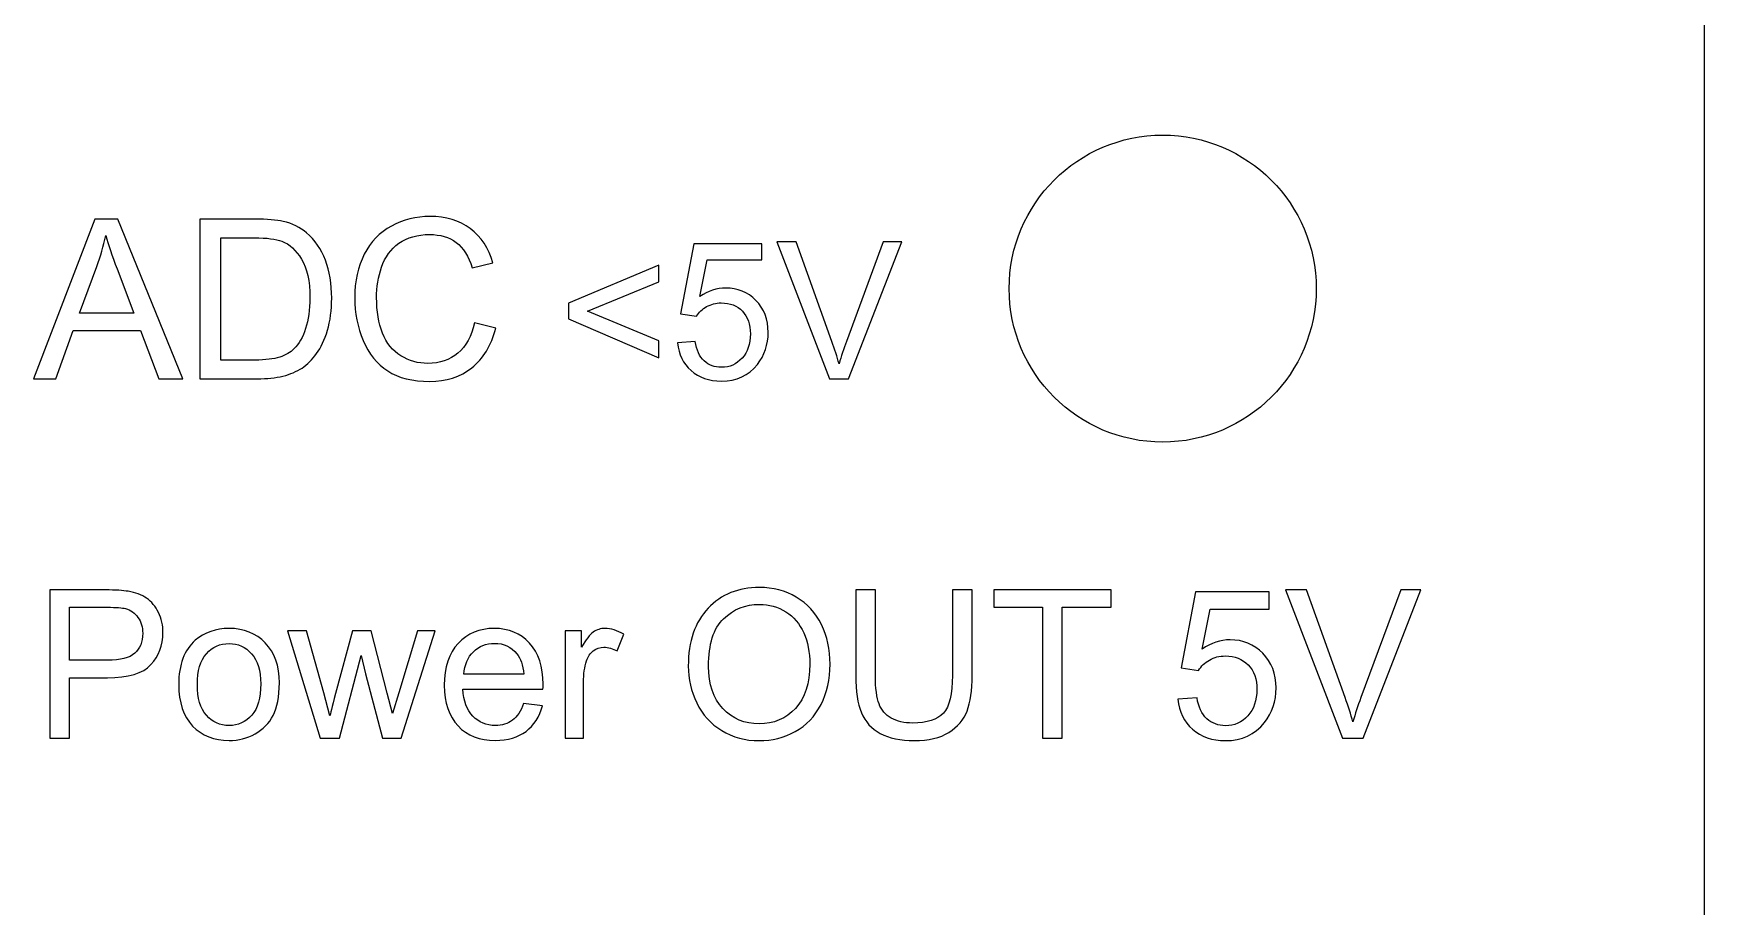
# Model space of a CAD drawing. Header units: millimetres. Extents: x -18 to 18, y -61 to 61.
# Drawn here: x 0 to 18.5, y -29.34 to -19.67 of the extents above; entities that cross this region are included whole.
import ezdxf

# ---------------------------------------------------------------- set-up
doc = ezdxf.new("R2010")
doc.units = ezdxf.units.MM
doc.header["$MEASUREMENT"] = 0
doc.layers.add('Layer 1', color=7, linetype='Continuous')

msp = doc.modelspace()

# ---------------------------------------------------------------- linework, layer by layer
at = {"layer": 'Layer 1', "lineweight": 25}
msp.add_open_spline([(18.5, -50.1716), (18.5, -50.1716), (18.5, 50.1716), (18.5, 50.1716)], degree=3, dxfattribs=at)
msp.add_open_spline([(14.2, -22.5), (14.2, -21.5611), (13.4389, -20.8), (12.5, -20.8), (12.5, -20.8), (11.5611, -20.8), (10.8, -21.5611), (10.8, -22.5), (10.8, -22.5), (10.8, -23.4389), (11.5611, -24.2), (12.5, -24.2), (12.5, -24.2), (13.4389, -24.2), (14.2, -23.4389), (14.2, -22.5)], degree=3, knots=[0, 0, 0, 0, 0.2, 0.2, 0.2, 0.2, 0.4, 0.4, 0.4, 0.4, 0.6, 0.6, 0.6, 0.6, 1, 1, 1, 1], dxfattribs=at)
at = {"layer": 'Layer 1', "color": 250}
for points, knots in [([(-0.0037, -23.4986), (-0.0037, -23.4986), (0.6746, -21.7305), (0.6746, -21.7305), (0.6746, -21.7305), (0.6746, -21.7305), (0.9318, -21.7305), (0.9318, -21.7305), (0.9318, -21.7305), (0.9318, -21.7305), (1.6516, -23.4986), (1.6516, -23.4986), (1.6516, -23.4986), (1.6516, -23.4986), (1.3853, -23.4986), (1.3853, -23.4986), (1.3853, -23.4986), (1.3853, -23.4986), (1.1808, -22.9627), (1.1808, -22.9627), (1.1808, -22.9627), (1.1808, -22.9627), (0.4363, -22.9627), (0.4363, -22.9627), (0.4363, -22.9627), (0.4363, -22.9627), (0.2445, -23.4986), (0.2445, -23.4986), (0.2445, -23.4986), (0.2445, -23.4986), (-0.0037, -23.4986), (-0.0037, -23.4986)], [0, 0, 0, 0, 0.1111111, 0.1111111, 0.1111111, 0.1111111, 0.2222222, 0.2222222, 0.2222222, 0.2222222, 0.3333333, 0.3333333, 0.3333333, 0.3333333, 0.4444444, 0.4444444, 0.4444444, 0.4444444, 0.5555556, 0.5555556, 0.5555556, 0.5555556, 0.6666667, 0.6666667, 0.6666667, 0.6666667, 0.7777778, 0.7777778, 0.7777778, 0.7777778, 1, 1, 1, 1]), ([(1.8372, -23.4986), (1.8372, -23.4986), (1.8372, -21.7305), (1.8372, -21.7305), (1.8372, -21.7305), (1.8372, -21.7305), (2.4464, -21.7305), (2.4464, -21.7305), (2.4464, -21.7305), (2.5838, -21.7305), (2.6888, -21.7387), (2.7612, -21.7556), (2.7612, -21.7556), (2.8625, -21.7791), (2.9489, -21.8215), (3.0205, -21.8824), (3.0205, -21.8824), (3.1139, -21.9614), (3.1835, -22.0618), (3.2296, -22.1845), (3.2296, -22.1845), (3.2761, -22.3071), (3.2991, -22.4475), (3.2991, -22.6051), (3.2991, -22.6051), (3.2991, -22.7393), (3.2835, -22.8582), (3.2522, -22.9619), (3.2522, -22.9619), (3.2209, -23.0656), (3.1806, -23.1516), (3.1316, -23.2196), (3.1316, -23.2196), (3.0822, -23.2875), (3.0287, -23.341), (2.9703, -23.3797), (2.9703, -23.3797), (2.9123, -23.4188), (2.8419, -23.4484), (2.7596, -23.4686), (2.7596, -23.4686), (2.6768, -23.4887), (2.5822, -23.4986), (2.4752, -23.4986), (2.4752, -23.4986), (2.4752, -23.4986), (1.8372, -23.4986), (1.8372, -23.4986)], [0, 0, 0, 0, 0.0769231, 0.0769231, 0.0769231, 0.0769231, 0.1538462, 0.1538462, 0.1538462, 0.1538462, 0.2307692, 0.2307692, 0.2307692, 0.2307692, 0.3076923, 0.3076923, 0.3076923, 0.3076923, 0.3846154, 0.3846154, 0.3846154, 0.3846154, 0.4615385, 0.4615385, 0.4615385, 0.4615385, 0.5384615, 0.5384615, 0.5384615, 0.5384615, 0.6153846, 0.6153846, 0.6153846, 0.6153846, 0.6923077, 0.6923077, 0.6923077, 0.6923077, 0.7692308, 0.7692308, 0.7692308, 0.7692308, 0.8461538, 0.8461538, 0.8461538, 0.8461538, 1, 1, 1, 1]), ([(4.8799, -22.8784), (4.8799, -22.8784), (5.1145, -22.9376), (5.1145, -22.9376), (5.1145, -22.9376), (5.0656, -23.1298), (4.9775, -23.2759), (4.8503, -23.3768), (4.8503, -23.3768), (4.7231, -23.4776), (4.5676, -23.5282), (4.3836, -23.5282), (4.3836, -23.5282), (4.1934, -23.5282), (4.0387, -23.4895), (3.9193, -23.4118), (3.9193, -23.4118), (3.8, -23.3344), (3.7094, -23.222), (3.6473, -23.0751), (3.6473, -23.0751), (3.5851, -22.9278), (3.5539, -22.7701), (3.5539, -22.6014), (3.5539, -22.6014), (3.5539, -22.4174), (3.5889, -22.2569), (3.6592, -22.1199), (3.6592, -22.1199), (3.7296, -21.9828), (3.8296, -21.8787), (3.9593, -21.8075), (3.9593, -21.8075), (4.0889, -21.7363), (4.2317, -21.7009), (4.3873, -21.7009), (4.3873, -21.7009), (4.5643, -21.7009), (4.7128, -21.7457), (4.833, -21.8359), (4.833, -21.8359), (4.9536, -21.926), (5.0376, -22.0524), (5.0849, -22.2153), (5.0849, -22.2153), (5.0849, -22.2153), (4.8552, -22.2697), (4.8552, -22.2697), (4.8552, -22.2697), (4.8145, -22.1413), (4.7548, -22.0474), (4.677, -21.989), (4.677, -21.989), (4.5992, -21.9301), (4.5013, -21.9009), (4.3832, -21.9009), (4.3832, -21.9009), (4.2478, -21.9009), (4.1342, -21.9334), (4.0432, -21.9984), (4.0432, -21.9984), (3.9523, -22.0635), (3.8881, -22.1511), (3.8514, -22.2606), (3.8514, -22.2606), (3.8144, -22.3705), (3.7959, -22.4837), (3.7959, -22.6001), (3.7959, -22.6001), (3.7959, -22.7504), (3.8177, -22.8817), (3.8613, -22.9936), (3.8613, -22.9936), (3.9049, -23.106), (3.9728, -23.1895), (4.065, -23.2451), (4.065, -23.2451), (4.1572, -23.3006), (4.2568, -23.3282), (4.3642, -23.3282), (4.3642, -23.3282), (4.4951, -23.3282), (4.6054, -23.2903), (4.696, -23.215), (4.696, -23.215), (4.7865, -23.1393), (4.8478, -23.0274), (4.8799, -22.8784)], [0, 0, 0, 0, 0.0434783, 0.0434783, 0.0434783, 0.0434783, 0.0869565, 0.0869565, 0.0869565, 0.0869565, 0.1304348, 0.1304348, 0.1304348, 0.1304348, 0.173913, 0.173913, 0.173913, 0.173913, 0.2173913, 0.2173913, 0.2173913, 0.2173913, 0.2608696, 0.2608696, 0.2608696, 0.2608696, 0.3043478, 0.3043478, 0.3043478, 0.3043478, 0.3478261, 0.3478261, 0.3478261, 0.3478261, 0.3913043, 0.3913043, 0.3913043, 0.3913043, 0.4347826, 0.4347826, 0.4347826, 0.4347826, 0.4782609, 0.4782609, 0.4782609, 0.4782609, 0.5217391, 0.5217391, 0.5217391, 0.5217391, 0.5652174, 0.5652174, 0.5652174, 0.5652174, 0.6086957, 0.6086957, 0.6086957, 0.6086957, 0.6521739, 0.6521739, 0.6521739, 0.6521739, 0.6956522, 0.6956522, 0.6956522, 0.6956522, 0.7391304, 0.7391304, 0.7391304, 0.7391304, 0.7826087, 0.7826087, 0.7826087, 0.7826087, 0.826087, 0.826087, 0.826087, 0.826087, 0.8695652, 0.8695652, 0.8695652, 0.8695652, 0.9130435, 0.9130435, 0.9130435, 0.9130435, 1, 1, 1, 1]), ([(0.505, -22.7726), (0.505, -22.7726), (1.1075, -22.7726), (1.1075, -22.7726), (1.1075, -22.7726), (1.1075, -22.7726), (0.9231, -22.2824), (0.9231, -22.2824), (0.9231, -22.2824), (0.8676, -22.1334), (0.8256, -22.0104), (0.7964, -21.9132), (0.7964, -21.9132), (0.7721, -22.0285), (0.7396, -22.1417), (0.6988, -22.2536), (0.6988, -22.2536), (0.6988, -22.2536), (0.505, -22.7726), (0.505, -22.7726)], [0, 0, 0, 0, 0.1666667, 0.1666667, 0.1666667, 0.1666667, 0.3333333, 0.3333333, 0.3333333, 0.3333333, 0.5, 0.5, 0.5, 0.5, 0.6666667, 0.6666667, 0.6666667, 0.6666667, 1, 1, 1, 1]), ([(2.0718, -23.2912), (2.0718, -23.2912), (2.4488, -23.2912), (2.4488, -23.2912), (2.4488, -23.2912), (2.5653, -23.2912), (2.6567, -23.2805), (2.7229, -23.2587), (2.7229, -23.2587), (2.7892, -23.2368), (2.8419, -23.2064), (2.8814, -23.1669), (2.8814, -23.1669), (2.9365, -23.1113), (2.9798, -23.0364), (3.0106, -22.9426), (3.0106, -22.9426), (3.0415, -22.8487), (3.0571, -22.7351), (3.0571, -22.6014), (3.0571, -22.6014), (3.0571, -22.4162), (3.0267, -22.2738), (2.9662, -22.1742), (2.9662, -22.1742), (2.9057, -22.0746), (2.832, -22.0079), (2.7452, -21.9742), (2.7452, -21.9742), (2.6826, -21.9499), (2.5818, -21.9379), (2.4427, -21.9379), (2.4427, -21.9379), (2.4427, -21.9379), (2.0718, -21.9379), (2.0718, -21.9379), (2.0718, -21.9379), (2.0718, -21.9379), (2.0718, -23.2912), (2.0718, -23.2912)], [0, 0, 0, 0, 0.0909091, 0.0909091, 0.0909091, 0.0909091, 0.1818182, 0.1818182, 0.1818182, 0.1818182, 0.2727273, 0.2727273, 0.2727273, 0.2727273, 0.3636364, 0.3636364, 0.3636364, 0.3636364, 0.4545455, 0.4545455, 0.4545455, 0.4545455, 0.5454545, 0.5454545, 0.5454545, 0.5454545, 0.6363636, 0.6363636, 0.6363636, 0.6363636, 0.7272727, 0.7272727, 0.7272727, 0.7272727, 0.8181818, 0.8181818, 0.8181818, 0.8181818, 1, 1, 1, 1]), ([(7.1285, -23.1007), (7.1285, -23.1007), (7.3232, -23.0859), (7.3232, -23.0859), (7.3232, -23.0859), (7.3377, -23.1808), (7.3712, -23.252), (7.4234, -23.3), (7.4234, -23.3), (7.4756, -23.3476), (7.5395, -23.3716), (7.6146, -23.3716), (7.6146, -23.3716), (7.7053, -23.3716), (7.7811, -23.3377), (7.8428, -23.2704), (7.8428, -23.2704), (7.9042, -23.2026), (7.9349, -23.113), (7.9349, -23.0016), (7.9349, -23.0016), (7.9349, -22.8954), (7.9056, -22.8118), (7.8467, -22.7504), (7.8467, -22.7504), (7.7878, -22.689), (7.7099, -22.6583), (7.6128, -22.6583), (7.6128, -22.6583), (7.5525, -22.6583), (7.4985, -22.6721), (7.4506, -22.6996), (7.4506, -22.6996), (7.4029, -22.7271), (7.3656, -22.7627), (7.338, -22.8065), (7.338, -22.8065), (7.338, -22.8065), (7.1624, -22.7811), (7.1624, -22.7811), (7.1624, -22.7811), (7.1624, -22.7811), (7.3084, -22.0022), (7.3084, -22.0022), (7.3084, -22.0022), (7.3084, -22.0022), (8.0598, -22.0022), (8.0598, -22.0022), (8.0598, -22.0022), (8.0598, -22.0022), (8.0598, -22.18), (8.0598, -22.18), (8.0598, -22.18), (8.0598, -22.18), (7.4569, -22.18), (7.4569, -22.18), (7.4569, -22.18), (7.4569, -22.18), (7.3761, -22.5888), (7.3761, -22.5888), (7.3761, -22.5888), (7.4668, -22.525), (7.562, -22.4932), (7.6615, -22.4932), (7.6615, -22.4932), (7.7935, -22.4932), (7.9049, -22.5391), (7.9956, -22.6308), (7.9956, -22.6308), (8.0863, -22.7225), (8.1318, -22.8403), (8.1318, -22.9843), (8.1318, -22.9843), (8.1318, -23.1215), (8.0919, -23.24), (8.0122, -23.3399), (8.0122, -23.3399), (7.9152, -23.4626), (7.7825, -23.524), (7.6146, -23.524), (7.6146, -23.524), (7.477, -23.524), (7.3649, -23.4852), (7.2777, -23.4079), (7.2777, -23.4079), (7.1906, -23.3307), (7.1408, -23.2284), (7.1285, -23.1007)], [0, 0, 0, 0, 0.0434783, 0.0434783, 0.0434783, 0.0434783, 0.0869565, 0.0869565, 0.0869565, 0.0869565, 0.1304348, 0.1304348, 0.1304348, 0.1304348, 0.173913, 0.173913, 0.173913, 0.173913, 0.2173913, 0.2173913, 0.2173913, 0.2173913, 0.2608696, 0.2608696, 0.2608696, 0.2608696, 0.3043478, 0.3043478, 0.3043478, 0.3043478, 0.3478261, 0.3478261, 0.3478261, 0.3478261, 0.3913043, 0.3913043, 0.3913043, 0.3913043, 0.4347826, 0.4347826, 0.4347826, 0.4347826, 0.4782609, 0.4782609, 0.4782609, 0.4782609, 0.5217391, 0.5217391, 0.5217391, 0.5217391, 0.5652174, 0.5652174, 0.5652174, 0.5652174, 0.6086957, 0.6086957, 0.6086957, 0.6086957, 0.6521739, 0.6521739, 0.6521739, 0.6521739, 0.6956522, 0.6956522, 0.6956522, 0.6956522, 0.7391304, 0.7391304, 0.7391304, 0.7391304, 0.7826087, 0.7826087, 0.7826087, 0.7826087, 0.826087, 0.826087, 0.826087, 0.826087, 0.8695652, 0.8695652, 0.8695652, 0.8695652, 0.9130435, 0.9130435, 0.9130435, 0.9130435, 1, 1, 1, 1]), ([(8.8116, -23.4986), (8.8116, -23.4986), (8.226, -21.9831), (8.226, -21.9831), (8.226, -21.9831), (8.226, -21.9831), (8.4433, -21.9831), (8.4433, -21.9831), (8.4433, -21.9831), (8.4433, -21.9831), (8.837, -23.0845), (8.837, -23.0845), (8.837, -23.0845), (8.8684, -23.1726), (8.8952, -23.2552), (8.9163, -23.3324), (8.9163, -23.3324), (8.9396, -23.2495), (8.9668, -23.167), (8.9978, -23.0845), (8.9978, -23.0845), (8.9978, -23.0845), (9.4063, -21.9831), (9.4063, -21.9831), (9.4063, -21.9831), (9.4063, -21.9831), (9.6109, -21.9831), (9.6109, -21.9831), (9.6109, -21.9831), (9.6109, -21.9831), (9.02, -23.4986), (9.02, -23.4986), (9.02, -23.4986), (9.02, -23.4986), (8.8116, -23.4986), (8.8116, -23.4986)], [0, 0, 0, 0, 0.1, 0.1, 0.1, 0.1, 0.2, 0.2, 0.2, 0.2, 0.3, 0.3, 0.3, 0.3, 0.4, 0.4, 0.4, 0.4, 0.5, 0.5, 0.5, 0.5, 0.6, 0.6, 0.6, 0.6, 0.7, 0.7, 0.7, 0.7, 0.8, 0.8, 0.8, 0.8, 1, 1, 1, 1]), ([(5.922, -22.8361), (5.922, -22.8361), (5.922, -22.6625), (5.922, -22.6625), (5.922, -22.6625), (5.922, -22.6625), (6.9211, -22.2392), (6.9211, -22.2392), (6.9211, -22.2392), (6.9211, -22.2392), (6.9211, -22.4255), (6.9211, -22.4255), (6.9211, -22.4255), (6.9211, -22.4255), (6.1295, -22.7504), (6.1295, -22.7504), (6.1295, -22.7504), (6.1295, -22.7504), (6.9211, -23.0795), (6.9211, -23.0795), (6.9211, -23.0795), (6.9211, -23.0795), (6.9211, -23.2658), (6.9211, -23.2658), (6.9211, -23.2658), (6.9211, -23.2658), (5.922, -22.8361), (5.922, -22.8361)], [0, 0, 0, 0, 0.125, 0.125, 0.125, 0.125, 0.25, 0.25, 0.25, 0.25, 0.375, 0.375, 0.375, 0.375, 0.5, 0.5, 0.5, 0.5, 0.625, 0.625, 0.625, 0.625, 0.75, 0.75, 0.75, 0.75, 1, 1, 1, 1]), ([(0.1766, -27.4788), (0.1766, -27.4788), (0.1766, -25.8369), (0.1766, -25.8369), (0.1766, -25.8369), (0.1766, -25.8369), (0.7965, -25.8369), (0.7965, -25.8369), (0.7965, -25.8369), (0.9054, -25.8369), (0.9887, -25.8423), (1.0464, -25.8526), (1.0464, -25.8526), (1.1271, -25.866), (1.1947, -25.8916), (1.2494, -25.929), (1.2494, -25.929), (1.304, -25.9669), (1.348, -26.0196), (1.3812, -26.0873), (1.3812, -26.0873), (1.4145, -26.1549), (1.4309, -26.2294), (1.4309, -26.3108), (1.4309, -26.3108), (1.4309, -26.45), (1.3866, -26.5681), (1.2975, -26.6644), (1.2975, -26.6644), (1.2088, -26.7611), (1.0479, -26.8092), (0.8156, -26.8092), (0.8156, -26.8092), (0.8156, -26.8092), (0.3944, -26.8092), (0.3944, -26.8092), (0.3944, -26.8092), (0.3944, -26.8092), (0.3944, -27.4788), (0.3944, -27.4788), (0.3944, -27.4788), (0.3944, -27.4788), (0.1766, -27.4788), (0.1766, -27.4788)], [0, 0, 0, 0, 0.0833333, 0.0833333, 0.0833333, 0.0833333, 0.1666667, 0.1666667, 0.1666667, 0.1666667, 0.25, 0.25, 0.25, 0.25, 0.3333333, 0.3333333, 0.3333333, 0.3333333, 0.4166667, 0.4166667, 0.4166667, 0.4166667, 0.5, 0.5, 0.5, 0.5, 0.5833333, 0.5833333, 0.5833333, 0.5833333, 0.6666667, 0.6666667, 0.6666667, 0.6666667, 0.75, 0.75, 0.75, 0.75, 0.8333333, 0.8333333, 0.8333333, 0.8333333, 1, 1, 1, 1]), ([(7.2469, -26.6797), (7.2469, -26.4075), (7.3202, -26.1943), (7.4666, -26.0403), (7.4666, -26.0403), (7.613, -25.8862), (7.8018, -25.8094), (8.0334, -25.8094), (8.0334, -25.8094), (8.1851, -25.8094), (8.3216, -25.8457), (8.4435, -25.918), (8.4435, -25.918), (8.565, -25.9902), (8.6579, -26.0911), (8.7217, -26.2207), (8.7217, -26.2207), (8.7855, -26.3498), (8.8176, -26.4966), (8.8176, -26.6605), (8.8176, -26.6605), (8.8176, -26.8268), (8.784, -26.9758), (8.7167, -27.1069), (8.7167, -27.1069), (8.6495, -27.2384), (8.5543, -27.3378), (8.4313, -27.405), (8.4313, -27.405), (8.3078, -27.4727), (8.1748, -27.5063), (8.0323, -27.5063), (8.0323, -27.5063), (7.8775, -27.5063), (7.7395, -27.4689), (7.6176, -27.3943), (7.6176, -27.3943), (7.4961, -27.3198), (7.4036, -27.2182), (7.3409, -27.089), (7.3409, -27.089), (7.2782, -26.9602), (7.2469, -26.8237), (7.2469, -26.6797)], [0, 0, 0, 0, 0.0833333, 0.0833333, 0.0833333, 0.0833333, 0.1666667, 0.1666667, 0.1666667, 0.1666667, 0.25, 0.25, 0.25, 0.25, 0.3333333, 0.3333333, 0.3333333, 0.3333333, 0.4166667, 0.4166667, 0.4166667, 0.4166667, 0.5, 0.5, 0.5, 0.5, 0.5833333, 0.5833333, 0.5833333, 0.5833333, 0.6666667, 0.6666667, 0.6666667, 0.6666667, 0.75, 0.75, 0.75, 0.75, 0.8333333, 0.8333333, 0.8333333, 0.8333333, 1, 1, 1, 1]), ([(10.1724, -25.8369), (10.1724, -25.8369), (10.3903, -25.8369), (10.3903, -25.8369), (10.3903, -25.8369), (10.3903, -25.8369), (10.3903, -26.7851), (10.3903, -26.7851), (10.3903, -26.7851), (10.3903, -26.9502), (10.3716, -27.0813), (10.3345, -27.1784), (10.3345, -27.1784), (10.297, -27.2751), (10.2298, -27.3542), (10.1327, -27.415), (10.1327, -27.415), (10.0352, -27.4757), (9.908, -27.5063), (9.7497, -27.5063), (9.7497, -27.5063), (9.5965, -27.5063), (9.4707, -27.4799), (9.3733, -27.4268), (9.3733, -27.4268), (9.2754, -27.3737), (9.2059, -27.2973), (9.1642, -27.1967), (9.1642, -27.1967), (9.1226, -27.0962), (9.1016, -26.959), (9.1016, -26.7851), (9.1016, -26.7851), (9.1016, -26.7851), (9.1016, -25.8369), (9.1016, -25.8369), (9.1016, -25.8369), (9.1016, -25.8369), (9.3194, -25.8369), (9.3194, -25.8369), (9.3194, -25.8369), (9.3194, -25.8369), (9.3194, -26.7848), (9.3194, -26.7848), (9.3194, -26.7848), (9.3194, -26.9273), (9.3328, -27.0328), (9.3591, -27.1001), (9.3591, -27.1001), (9.3855, -27.1677), (9.4306, -27.2201), (9.4952, -27.2564), (9.4952, -27.2564), (9.5594, -27.2931), (9.6381, -27.3114), (9.731, -27.3114), (9.731, -27.3114), (9.89, -27.3114), (10.0035, -27.2751), (10.0712, -27.2029), (10.0712, -27.2029), (10.1388, -27.1302), (10.1724, -26.9911), (10.1724, -26.7848), (10.1724, -26.7848), (10.1724, -26.7848), (10.1724, -25.8369), (10.1724, -25.8369)], [0, 0, 0, 0, 0.0555556, 0.0555556, 0.0555556, 0.0555556, 0.1111111, 0.1111111, 0.1111111, 0.1111111, 0.1666667, 0.1666667, 0.1666667, 0.1666667, 0.2222222, 0.2222222, 0.2222222, 0.2222222, 0.2777778, 0.2777778, 0.2777778, 0.2777778, 0.3333333, 0.3333333, 0.3333333, 0.3333333, 0.3888889, 0.3888889, 0.3888889, 0.3888889, 0.4444444, 0.4444444, 0.4444444, 0.4444444, 0.5, 0.5, 0.5, 0.5, 0.5555556, 0.5555556, 0.5555556, 0.5555556, 0.6111111, 0.6111111, 0.6111111, 0.6111111, 0.6666667, 0.6666667, 0.6666667, 0.6666667, 0.7222222, 0.7222222, 0.7222222, 0.7222222, 0.7777778, 0.7777778, 0.7777778, 0.7777778, 0.8333333, 0.8333333, 0.8333333, 0.8333333, 0.8888889, 0.8888889, 0.8888889, 0.8888889, 1, 1, 1, 1]), ([(11.1703, -27.4788), (11.1703, -27.4788), (11.1703, -26.0296), (11.1703, -26.0296), (11.1703, -26.0296), (11.1703, -26.0296), (10.6291, -26.0296), (10.6291, -26.0296), (10.6291, -26.0296), (10.6291, -26.0296), (10.6291, -25.8369), (10.6291, -25.8369), (10.6291, -25.8369), (10.6291, -25.8369), (11.9293, -25.8369), (11.9293, -25.8369), (11.9293, -25.8369), (11.9293, -25.8369), (11.9293, -26.0296), (11.9293, -26.0296), (11.9293, -26.0296), (11.9293, -26.0296), (11.3882, -26.0296), (11.3882, -26.0296), (11.3882, -26.0296), (11.3882, -26.0296), (11.3882, -27.4788), (11.3882, -27.4788), (11.3882, -27.4788), (11.3882, -27.4788), (11.1703, -27.4788), (11.1703, -27.4788)], [0, 0, 0, 0, 0.1111111, 0.1111111, 0.1111111, 0.1111111, 0.2222222, 0.2222222, 0.2222222, 0.2222222, 0.3333333, 0.3333333, 0.3333333, 0.3333333, 0.4444444, 0.4444444, 0.4444444, 0.4444444, 0.5555556, 0.5555556, 0.5555556, 0.5555556, 0.6666667, 0.6666667, 0.6666667, 0.6666667, 0.7777778, 0.7777778, 0.7777778, 0.7777778, 1, 1, 1, 1]), ([(12.6692, -27.0477), (12.6692, -27.0477), (12.8802, -27.0316), (12.8802, -27.0316), (12.8802, -27.0316), (12.8958, -27.1345), (12.9322, -27.2117), (12.9887, -27.2636), (12.9887, -27.2636), (13.0453, -27.3152), (13.1145, -27.3412), (13.1959, -27.3412), (13.1959, -27.3412), (13.2941, -27.3412), (13.3762, -27.3045), (13.4431, -27.2315), (13.4431, -27.2315), (13.5096, -27.1581), (13.5429, -27.0611), (13.5429, -26.9403), (13.5429, -26.9403), (13.5429, -26.8253), (13.5112, -26.7347), (13.4473, -26.6682), (13.4473, -26.6682), (13.3835, -26.6017), (13.299, -26.5684), (13.1939, -26.5684), (13.1939, -26.5684), (13.1286, -26.5684), (13.0701, -26.5833), (13.0181, -26.6132), (13.0181, -26.6132), (12.9665, -26.643), (12.926, -26.6816), (12.8962, -26.729), (12.8962, -26.729), (12.8962, -26.729), (12.7059, -26.7014), (12.7059, -26.7014), (12.7059, -26.7014), (12.7059, -26.7014), (12.8641, -25.8576), (12.8641, -25.8576), (12.8641, -25.8576), (12.8641, -25.8576), (13.6782, -25.8576), (13.6782, -25.8576), (13.6782, -25.8576), (13.6782, -25.8576), (13.6782, -26.0502), (13.6782, -26.0502), (13.6782, -26.0502), (13.6782, -26.0502), (13.025, -26.0502), (13.025, -26.0502), (13.025, -26.0502), (13.025, -26.0502), (12.9375, -26.4931), (12.9375, -26.4931), (12.9375, -26.4931), (13.0357, -26.424), (13.1389, -26.3896), (13.2467, -26.3896), (13.2467, -26.3896), (13.3896, -26.3896), (13.5104, -26.4393), (13.6086, -26.5386), (13.6086, -26.5386), (13.7068, -26.638), (13.7561, -26.7656), (13.7561, -26.9216), (13.7561, -26.9216), (13.7561, -27.0702), (13.713, -27.1987), (13.6266, -27.3068), (13.6266, -27.3068), (13.5215, -27.4398), (13.3778, -27.5063), (13.1959, -27.5063), (13.1959, -27.5063), (13.0468, -27.5063), (12.9253, -27.4643), (12.8309, -27.3806), (12.8309, -27.3806), (12.7365, -27.2969), (12.6826, -27.186), (12.6692, -27.0477)], [0, 0, 0, 0, 0.0434783, 0.0434783, 0.0434783, 0.0434783, 0.0869565, 0.0869565, 0.0869565, 0.0869565, 0.1304348, 0.1304348, 0.1304348, 0.1304348, 0.173913, 0.173913, 0.173913, 0.173913, 0.2173913, 0.2173913, 0.2173913, 0.2173913, 0.2608696, 0.2608696, 0.2608696, 0.2608696, 0.3043478, 0.3043478, 0.3043478, 0.3043478, 0.3478261, 0.3478261, 0.3478261, 0.3478261, 0.3913043, 0.3913043, 0.3913043, 0.3913043, 0.4347826, 0.4347826, 0.4347826, 0.4347826, 0.4782609, 0.4782609, 0.4782609, 0.4782609, 0.5217391, 0.5217391, 0.5217391, 0.5217391, 0.5652174, 0.5652174, 0.5652174, 0.5652174, 0.6086957, 0.6086957, 0.6086957, 0.6086957, 0.6521739, 0.6521739, 0.6521739, 0.6521739, 0.6956522, 0.6956522, 0.6956522, 0.6956522, 0.7391304, 0.7391304, 0.7391304, 0.7391304, 0.7826087, 0.7826087, 0.7826087, 0.7826087, 0.826087, 0.826087, 0.826087, 0.826087, 0.8695652, 0.8695652, 0.8695652, 0.8695652, 0.9130435, 0.9130435, 0.9130435, 0.9130435, 1, 1, 1, 1]), ([(14.4926, -27.4788), (14.4926, -27.4788), (13.8581, -25.8369), (13.8581, -25.8369), (13.8581, -25.8369), (13.8581, -25.8369), (14.0936, -25.8369), (14.0936, -25.8369), (14.0936, -25.8369), (14.0936, -25.8369), (14.5201, -27.0301), (14.5201, -27.0301), (14.5201, -27.0301), (14.5541, -27.1257), (14.5831, -27.2151), (14.6061, -27.2988), (14.6061, -27.2988), (14.6313, -27.209), (14.6607, -27.1195), (14.6944, -27.0301), (14.6944, -27.0301), (14.6944, -27.0301), (15.1369, -25.8369), (15.1369, -25.8369), (15.1369, -25.8369), (15.1369, -25.8369), (15.3586, -25.8369), (15.3586, -25.8369), (15.3586, -25.8369), (15.3586, -25.8369), (14.7184, -27.4788), (14.7184, -27.4788), (14.7184, -27.4788), (14.7184, -27.4788), (14.4926, -27.4788), (14.4926, -27.4788)], [0, 0, 0, 0, 0.1, 0.1, 0.1, 0.1, 0.2, 0.2, 0.2, 0.2, 0.3, 0.3, 0.3, 0.3, 0.4, 0.4, 0.4, 0.4, 0.5, 0.5, 0.5, 0.5, 0.6, 0.6, 0.6, 0.6, 0.7, 0.7, 0.7, 0.7, 0.8, 0.8, 0.8, 0.8, 1, 1, 1, 1]), ([(0.3944, -26.6166), (0.3944, -26.6166), (0.8186, -26.6166), (0.8186, -26.6166), (0.8186, -26.6166), (0.9593, -26.6166), (1.0586, -26.5906), (1.1179, -26.5382), (1.1179, -26.5382), (1.1767, -26.4859), (1.2062, -26.4125), (1.2062, -26.3173), (1.2062, -26.3173), (1.2062, -26.2489), (1.189, -26.1901), (1.1542, -26.1412), (1.1542, -26.1412), (1.1194, -26.0922), (1.0736, -26.0598), (1.017, -26.0441), (1.017, -26.0441), (0.9803, -26.0345), (0.9127, -26.0296), (0.8144, -26.0296), (0.8144, -26.0296), (0.8144, -26.0296), (0.3944, -26.0296), (0.3944, -26.0296), (0.3944, -26.0296), (0.3944, -26.0296), (0.3944, -26.6166), (0.3944, -26.6166)], [0, 0, 0, 0, 0.1111111, 0.1111111, 0.1111111, 0.1111111, 0.2222222, 0.2222222, 0.2222222, 0.2222222, 0.3333333, 0.3333333, 0.3333333, 0.3333333, 0.4444444, 0.4444444, 0.4444444, 0.4444444, 0.5555556, 0.5555556, 0.5555556, 0.5555556, 0.6666667, 0.6666667, 0.6666667, 0.6666667, 0.7777778, 0.7777778, 0.7777778, 0.7777778, 1, 1, 1, 1]), ([(7.4716, -26.6835), (7.4716, -26.8811), (7.5247, -27.0366), (7.631, -27.1501), (7.631, -27.1501), (7.7372, -27.2636), (7.8706, -27.3206), (8.0311, -27.3206), (8.0311, -27.3206), (8.1947, -27.3206), (8.3288, -27.2632), (8.4347, -27.1486), (8.4347, -27.1486), (8.5402, -27.0339), (8.5929, -26.8711), (8.5929, -26.6602), (8.5929, -26.6602), (8.5929, -26.5268), (8.5704, -26.4102), (8.5253, -26.3108), (8.5253, -26.3108), (8.4802, -26.2115), (8.4141, -26.1343), (8.3273, -26.0796), (8.3273, -26.0796), (8.2402, -26.025), (8.1427, -25.9975), (8.0345, -25.9975), (8.0345, -25.9975), (7.8809, -25.9975), (7.7487, -26.0502), (7.6378, -26.1557), (7.6378, -26.1557), (7.527, -26.2612), (7.4716, -26.437), (7.4716, -26.6835)], [0, 0, 0, 0, 0.1, 0.1, 0.1, 0.1, 0.2, 0.2, 0.2, 0.2, 0.3, 0.3, 0.3, 0.3, 0.4, 0.4, 0.4, 0.4, 0.5, 0.5, 0.5, 0.5, 0.6, 0.6, 0.6, 0.6, 0.7, 0.7, 0.7, 0.7, 0.8, 0.8, 0.8, 0.8, 1, 1, 1, 1]), ([(1.6052, -26.8837), (1.6052, -26.664), (1.6663, -26.5012), (1.789, -26.3953), (1.789, -26.3953), (1.891, -26.3074), (2.016, -26.2635), (2.1632, -26.2635), (2.1632, -26.2635), (2.3264, -26.2635), (2.4601, -26.317), (2.5641, -26.424), (2.5641, -26.424), (2.6676, -26.5306), (2.7196, -26.6785), (2.7196, -26.8669), (2.7196, -26.8669), (2.7196, -27.0198), (2.6967, -27.1398), (2.6508, -27.2273), (2.6508, -27.2273), (2.605, -27.3148), (2.5381, -27.3829), (2.4502, -27.4314), (2.4502, -27.4314), (2.3627, -27.4799), (2.2667, -27.504), (2.1632, -27.504), (2.1632, -27.504), (1.9965, -27.504), (1.862, -27.4509), (1.7592, -27.3443), (1.7592, -27.3443), (1.6564, -27.2376), (1.6052, -27.084), (1.6052, -26.8837)], [0, 0, 0, 0, 0.1, 0.1, 0.1, 0.1, 0.2, 0.2, 0.2, 0.2, 0.3, 0.3, 0.3, 0.3, 0.4, 0.4, 0.4, 0.4, 0.5, 0.5, 0.5, 0.5, 0.6, 0.6, 0.6, 0.6, 0.7, 0.7, 0.7, 0.7, 0.8, 0.8, 0.8, 0.8, 1, 1, 1, 1]), ([(5.4239, -27.0936), (5.4239, -27.0936), (5.6326, -27.1211), (5.6326, -27.1211), (5.6326, -27.1211), (5.6001, -27.2422), (5.5393, -27.3366), (5.4507, -27.4035), (5.4507, -27.4035), (5.362, -27.4704), (5.2489, -27.504), (5.1109, -27.504), (5.1109, -27.504), (4.9374, -27.504), (4.7998, -27.4505), (4.6981, -27.3435), (4.6981, -27.3435), (4.5965, -27.2369), (4.5456, -27.0867), (4.5456, -26.8937), (4.5456, -26.8937), (4.5456, -26.6942), (4.5969, -26.539), (4.6997, -26.4289), (4.6997, -26.4289), (4.8025, -26.3185), (4.9359, -26.2635), (5.0998, -26.2635), (5.0998, -26.2635), (5.2584, -26.2635), (5.388, -26.3173), (5.4885, -26.4255), (5.4885, -26.4255), (5.589, -26.5337), (5.6395, -26.6858), (5.6395, -26.8818), (5.6395, -26.8818), (5.6395, -26.8937), (5.6391, -26.9116), (5.6383, -26.9353), (5.6383, -26.9353), (5.6383, -26.9353), (4.752, -26.9353), (4.752, -26.9353), (4.752, -26.9353), (4.7597, -27.0657), (4.7964, -27.1658), (4.8629, -27.235), (4.8629, -27.235), (4.929, -27.3041), (5.0119, -27.3389), (5.1109, -27.3389), (5.1109, -27.3389), (5.1847, -27.3389), (5.2477, -27.3194), (5.2997, -27.2804), (5.2997, -27.2804), (5.3521, -27.2415), (5.3933, -27.1792), (5.4239, -27.0936)], [0, 0, 0, 0, 0.0625, 0.0625, 0.0625, 0.0625, 0.125, 0.125, 0.125, 0.125, 0.1875, 0.1875, 0.1875, 0.1875, 0.25, 0.25, 0.25, 0.25, 0.3125, 0.3125, 0.3125, 0.3125, 0.375, 0.375, 0.375, 0.375, 0.4375, 0.4375, 0.4375, 0.4375, 0.5, 0.5, 0.5, 0.5, 0.5625, 0.5625, 0.5625, 0.5625, 0.625, 0.625, 0.625, 0.625, 0.6875, 0.6875, 0.6875, 0.6875, 0.75, 0.75, 0.75, 0.75, 0.8125, 0.8125, 0.8125, 0.8125, 0.875, 0.875, 0.875, 0.875, 1, 1, 1, 1]), ([(5.8852, -27.4788), (5.8852, -27.4788), (5.8852, -26.2887), (5.8852, -26.2887), (5.8852, -26.2887), (5.8852, -26.2887), (6.0663, -26.2887), (6.0663, -26.2887), (6.0663, -26.2887), (6.0663, -26.2887), (6.0663, -26.471), (6.0663, -26.471), (6.0663, -26.471), (6.1126, -26.3865), (6.1554, -26.3307), (6.1947, -26.304), (6.1947, -26.304), (6.2341, -26.2768), (6.2773, -26.2635), (6.3243, -26.2635), (6.3243, -26.2635), (6.3923, -26.2635), (6.4615, -26.2849), (6.5318, -26.3273), (6.5318, -26.3273), (6.5318, -26.3273), (6.46, -26.5134), (6.46, -26.5134), (6.46, -26.5134), (6.411, -26.4859), (6.3621, -26.4721), (6.3132, -26.4721), (6.3132, -26.4721), (6.2692, -26.4721), (6.2299, -26.4855), (6.1951, -26.5119), (6.1951, -26.5119), (6.1603, -26.5382), (6.1355, -26.5749), (6.1206, -26.6219), (6.1206, -26.6219), (6.098, -26.6934), (6.0869, -26.7718), (6.0869, -26.857), (6.0869, -26.857), (6.0869, -26.857), (6.0869, -27.4788), (6.0869, -27.4788), (6.0869, -27.4788), (6.0869, -27.4788), (5.8852, -27.4788), (5.8852, -27.4788)], [0, 0, 0, 0, 0.0714286, 0.0714286, 0.0714286, 0.0714286, 0.1428571, 0.1428571, 0.1428571, 0.1428571, 0.2142857, 0.2142857, 0.2142857, 0.2142857, 0.2857143, 0.2857143, 0.2857143, 0.2857143, 0.3571429, 0.3571429, 0.3571429, 0.3571429, 0.4285714, 0.4285714, 0.4285714, 0.4285714, 0.5, 0.5, 0.5, 0.5, 0.5714286, 0.5714286, 0.5714286, 0.5714286, 0.6428571, 0.6428571, 0.6428571, 0.6428571, 0.7142857, 0.7142857, 0.7142857, 0.7142857, 0.7857143, 0.7857143, 0.7857143, 0.7857143, 0.8571429, 0.8571429, 0.8571429, 0.8571429, 1, 1, 1, 1]), ([(1.8116, -26.8841), (1.8116, -27.0362), (1.8448, -27.1501), (1.9113, -27.2254), (1.9113, -27.2254), (1.9782, -27.3011), (2.0619, -27.3389), (2.1632, -27.3389), (2.1632, -27.3389), (2.2633, -27.3389), (2.3466, -27.3011), (2.4135, -27.225), (2.4135, -27.225), (2.48, -27.149), (2.5132, -27.0332), (2.5132, -26.8776), (2.5132, -26.8776), (2.5132, -26.7309), (2.4796, -26.6197), (2.4127, -26.5444), (2.4127, -26.5444), (2.3458, -26.4687), (2.2625, -26.4309), (2.1632, -26.4309), (2.1632, -26.4309), (2.0619, -26.4309), (1.9782, -26.4683), (1.9113, -26.5436), (1.9113, -26.5436), (1.8448, -26.6189), (1.8116, -26.7324), (1.8116, -26.8841)], [0, 0, 0, 0, 0.1111111, 0.1111111, 0.1111111, 0.1111111, 0.2222222, 0.2222222, 0.2222222, 0.2222222, 0.3333333, 0.3333333, 0.3333333, 0.3333333, 0.4444444, 0.4444444, 0.4444444, 0.4444444, 0.5555556, 0.5555556, 0.5555556, 0.5555556, 0.6666667, 0.6666667, 0.6666667, 0.6666667, 0.7777778, 0.7777778, 0.7777778, 0.7777778, 1, 1, 1, 1]), ([(3.1702, -27.4788), (3.1702, -27.4788), (2.8105, -26.2887), (2.8105, -26.2887), (2.8105, -26.2887), (2.8105, -26.2887), (3.0215, -26.2887), (3.0215, -26.2887), (3.0215, -26.2887), (3.0215, -26.2887), (3.2114, -26.9755), (3.2114, -26.9755), (3.2114, -26.9755), (3.2114, -26.9755), (3.2787, -27.2311), (3.2787, -27.2311), (3.2787, -27.2311), (3.2814, -27.2185), (3.302, -27.1367), (3.3402, -26.9858), (3.3402, -26.9858), (3.3402, -26.9858), (3.5287, -26.2887), (3.5287, -26.2887), (3.5287, -26.2887), (3.5287, -26.2887), (3.7354, -26.2887), (3.7354, -26.2887), (3.7354, -26.2887), (3.7354, -26.2887), (3.9147, -26.9797), (3.9147, -26.9797), (3.9147, -26.9797), (3.9147, -26.9797), (3.9731, -27.2063), (3.9731, -27.2063), (3.9731, -27.2063), (3.9731, -27.2063), (4.0415, -26.9766), (4.0415, -26.9766), (4.0415, -26.9766), (4.0415, -26.9766), (4.2472, -26.2887), (4.2472, -26.2887), (4.2472, -26.2887), (4.2472, -26.2887), (4.4432, -26.2887), (4.4432, -26.2887), (4.4432, -26.2887), (4.4432, -26.2887), (4.0698, -27.4788), (4.0698, -27.4788), (4.0698, -27.4788), (4.0698, -27.4788), (3.8612, -27.4788), (3.8612, -27.4788), (3.8612, -27.4788), (3.8612, -27.4788), (3.6724, -26.7668), (3.6724, -26.7668), (3.6724, -26.7668), (3.6724, -26.7668), (3.6246, -26.5631), (3.6246, -26.5631), (3.6246, -26.5631), (3.6246, -26.5631), (3.3838, -27.4788), (3.3838, -27.4788), (3.3838, -27.4788), (3.3838, -27.4788), (3.1702, -27.4788), (3.1702, -27.4788)], [0, 0, 0, 0, 0.0526316, 0.0526316, 0.0526316, 0.0526316, 0.1052632, 0.1052632, 0.1052632, 0.1052632, 0.1578947, 0.1578947, 0.1578947, 0.1578947, 0.2105263, 0.2105263, 0.2105263, 0.2105263, 0.2631579, 0.2631579, 0.2631579, 0.2631579, 0.3157895, 0.3157895, 0.3157895, 0.3157895, 0.3684211, 0.3684211, 0.3684211, 0.3684211, 0.4210526, 0.4210526, 0.4210526, 0.4210526, 0.4736842, 0.4736842, 0.4736842, 0.4736842, 0.5263158, 0.5263158, 0.5263158, 0.5263158, 0.5789474, 0.5789474, 0.5789474, 0.5789474, 0.6315789, 0.6315789, 0.6315789, 0.6315789, 0.6842105, 0.6842105, 0.6842105, 0.6842105, 0.7368421, 0.7368421, 0.7368421, 0.7368421, 0.7894737, 0.7894737, 0.7894737, 0.7894737, 0.8421053, 0.8421053, 0.8421053, 0.8421053, 0.8947368, 0.8947368, 0.8947368, 0.8947368, 1, 1, 1, 1]), ([(4.7635, -26.7702), (4.7635, -26.7702), (5.4262, -26.7702), (5.4262, -26.7702), (5.4262, -26.7702), (5.4174, -26.6701), (5.3918, -26.5952), (5.3501, -26.5451), (5.3501, -26.5451), (5.2863, -26.4675), (5.203, -26.4286), (5.101, -26.4286), (5.101, -26.4286), (5.0085, -26.4286), (4.9309, -26.4595), (4.8678, -26.5214), (4.8678, -26.5214), (4.8051, -26.5833), (4.7704, -26.6663), (4.7635, -26.7702)], [0, 0, 0, 0, 0.1666667, 0.1666667, 0.1666667, 0.1666667, 0.3333333, 0.3333333, 0.3333333, 0.3333333, 0.5, 0.5, 0.5, 0.5, 0.6666667, 0.6666667, 0.6666667, 0.6666667, 1, 1, 1, 1])]:
    msp.add_open_spline(points, degree=3, knots=knots, dxfattribs=at)

doc.saveas('drawing.dxf')
